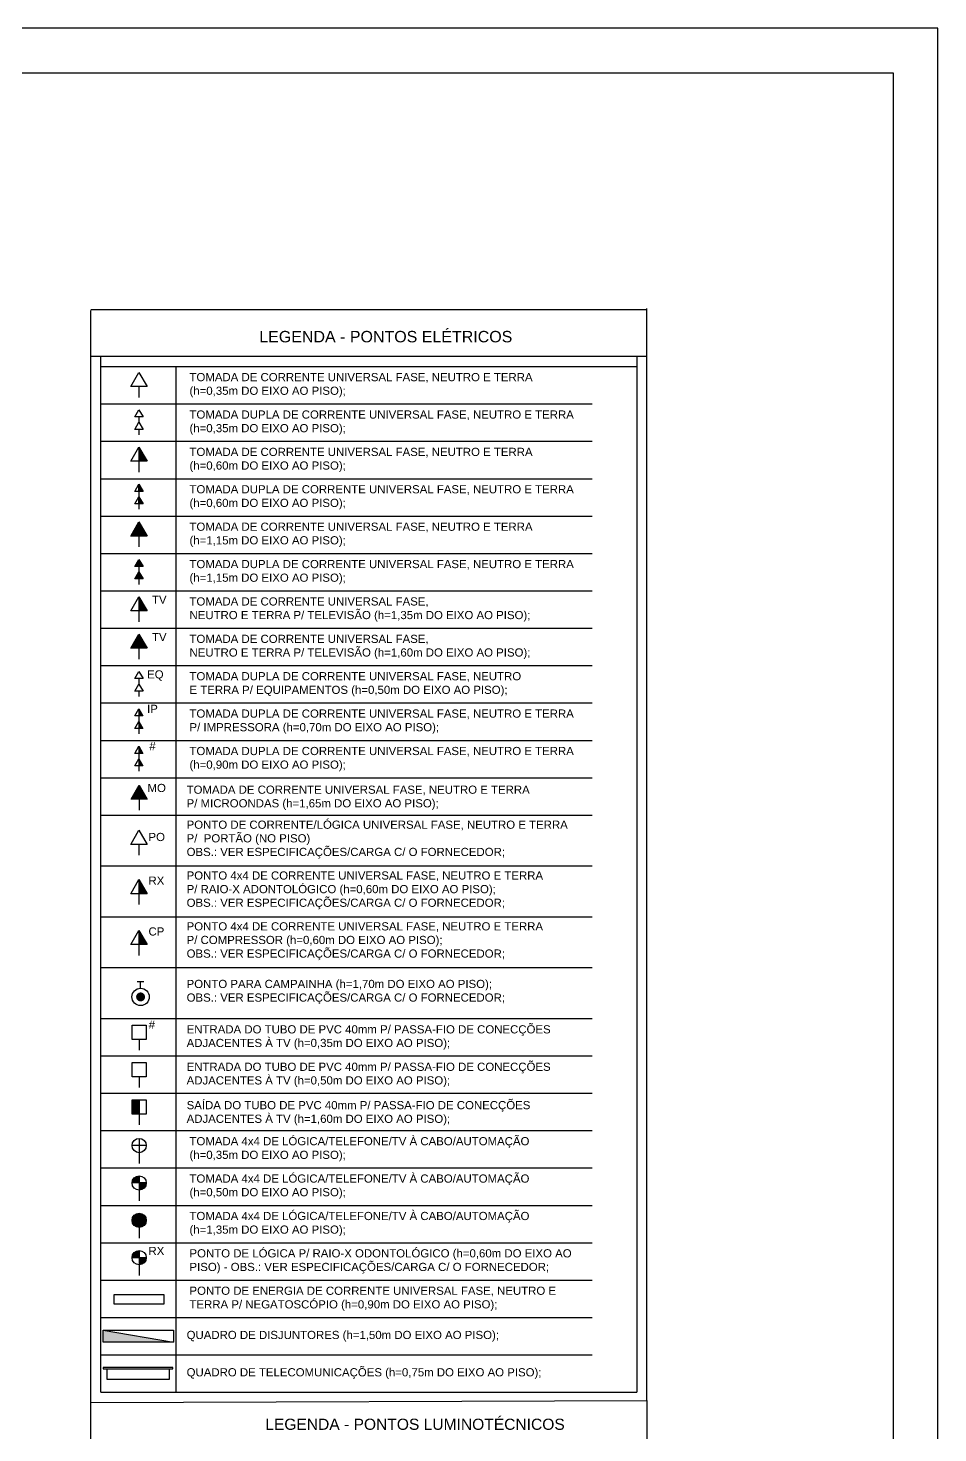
# Model space of a CAD drawing. Header units: millimetres. Extents: x 3082 to 3316, y 298 to 342.
# Drawn here: x 3300.8 to 3316.04, y 318.76 to 342.3 of the extents above; entities that cross this region are included whole.
import ezdxf
from ezdxf.enums import TextEntityAlignment as Align

# ---------------------------------------------------------------- set-up
doc = ezdxf.new("R2010")
doc.units = ezdxf.units.MM
doc.header["$MEASUREMENT"] = 0
doc.layers.get('0').update_dxf_attribs({"linetype": 'CONTINUOUS'})
for name, color, linetype in [('-HIDRO', 8, 'CONTINUOUS'), ('PL3', 3, 'CONTINUOUS'), ('Pontos Elétricos', 3, 'CONTINUOUS'), ('Pontos Elétricos e Luminotécnica', 3, 'CONTINUOUS'), ('TEXTO', 2, 'CONTINUOUS')]:
    doc.layers.add(name, color=color, linetype=linetype)
doc.styles.add('ARIAL', font='arial.ttf', dxfattribs={"height": 2})

# ---------------------------------------------------------------- blocks, each defined once
blk = doc.blocks.new('Tomada Média')
at = {"layer": 'PL3'}
blk.add_line((0, 0.08), (0, 0), dxfattribs=at)
blk.add_lwpolyline([(-0.06, 0.08), (0, 0.184), (0.06, 0.08)], close=True, dxfattribs=at)
blk = doc.blocks.new('bcamp')
at = {"layer": 'Pontos Elétricos'}
for p, q in [((0, 0.033), (0, -0.033)), ((0.064, 0), (0, 0))]:
    blk.add_line(p, q, dxfattribs=at)
at = {"layer": 'Pontos Elétricos', "const_width": 0.0439}
blk.add_lwpolyline([(0.128, 0, 1), (0.172, 0, 1)], format="xyb", close=True, dxfattribs=at)
at = {"layer": 'Pontos Elétricos'}
blk.add_circle((0.15, 0), 0.0859, dxfattribs=at)

msp = doc.modelspace()

# ---------------------------------------------------------------- hatches: boundary and pattern name
at = {"layer": 'Pontos Elétricos'}
h = msp.add_hatch(color=251, dxfattribs=at)
h.dxf.hatch_style = 1
h.paths.add_polyline_path([(3302.652, 335.276), (3302.652, 335.04), (3302.788, 335.04)])
for points in [[(3302.652, 334.536), (3302.72, 334.536), (3302.652, 334.655)], [(3302.652, 334.327), (3302.72, 334.327), (3302.652, 334.445)], [(3302.652, 334.024), (3302.515, 333.787), (3302.788, 333.787)], [(3302.652, 333.397), (3302.583, 333.279), (3302.72, 333.279)], [(3302.652, 333.188), (3302.583, 333.07), (3302.72, 333.07)], [(3302.652, 332.145), (3302.515, 331.908), (3302.788, 331.908)], [(3302.652, 330.774), (3302.72, 330.774), (3302.652, 330.892)], [(3302.652, 330.564), (3302.72, 330.564), (3302.652, 330.683)], [(3302.652, 330.147), (3302.72, 330.147), (3302.652, 330.266)], [(3302.652, 329.938), (3302.72, 329.938), (3302.652, 330.056)], [(3302.656, 329.617), (3302.519, 329.38), (3302.793, 329.38)]]:
    msp.add_hatch(color=251, dxfattribs=at).paths.add_polyline_path(points)
h = msp.add_hatch(color=251, dxfattribs=at)
h.dxf.hatch_style = 1
h.paths.add_polyline_path([(3302.652, 332.771), (3302.652, 332.534), (3302.788, 332.534)])
h = msp.add_hatch(color=251, dxfattribs=at)
h.dxf.hatch_style = 1
h.paths.add_polyline_path([(3302.652, 328.032), (3302.652, 327.796), (3302.788, 327.796)])
h = msp.add_hatch(color=251, dxfattribs=at)
h.dxf.hatch_style = 1
h.paths.add_polyline_path([(3302.652, 327.181), (3302.652, 326.944), (3302.788, 326.944)])
h = msp.add_hatch(color=251, dxfattribs=at)
h.dxf.hatch_style = 1
h.paths.add_polyline_path([(3302.536, 324.342), (3302.656, 324.342), (3302.656, 324.103), (3302.536, 324.103)])
h = msp.add_hatch(color=251, dxfattribs=at)
h.paths.add_polyline_path([(3302.656, 323.07, 0.414214), (3302.536, 322.95), (3302.656, 322.95)])
h.paths.add_polyline_path([(3302.656, 322.95), (3302.656, 322.831, 0.414214), (3302.776, 322.95)])
h = msp.add_hatch(color=251, dxfattribs=at)
h.paths.add_polyline_path([(3302.656, 322.444, 0.414214), (3302.536, 322.324), (3302.656, 322.324)])
h.paths.add_polyline_path([(3302.656, 322.324), (3302.656, 322.204, 0.414214), (3302.776, 322.324)])
h = msp.add_hatch(color=251, dxfattribs=at)
h.paths.add_polyline_path([(3302.656, 322.444, -0.414214), (3302.776, 322.324), (3302.656, 322.324)])
h.paths.add_polyline_path([(3302.656, 322.324), (3302.656, 322.204, -0.414214), (3302.536, 322.324)])
h = msp.add_hatch(color=251, dxfattribs=at)
h.paths.add_polyline_path([(3302.656, 321.817, 0.414214), (3302.536, 321.698), (3302.656, 321.698)])
h.paths.add_polyline_path([(3302.656, 321.698), (3302.656, 321.578, 0.414214), (3302.776, 321.698)])
at = {"layer": 'Pontos Elétricos e Luminotécnica'}
msp.add_hatch(color=254, dxfattribs=at).paths.add_polyline_path([(3303.231, 320.282), (3302.052, 320.484), (3302.052, 320.282)])

# ---------------------------------------------------------------- linework, layer by layer
at = {"layer": '-HIDRO'}
for p, q in [((3316.036, 342.298), (3252.961, 342.298)), ((3316.036, 297.748), (3316.036, 342.298)), ((3254.836, 341.548), (3315.286, 341.548)), ((3315.286, 341.548), (3315.286, 298.498)), ((3302.016, 319.443), (3302.016, 336.799))]:
    msp.add_line(p, q, dxfattribs=at)
at = {"color": 5}
for p, q in [((3301.845, 337.584), (3311.162, 337.584)), ((3301.845, 319.272), (3301.845, 337.568)), ((3311.162, 319.303), (3311.162, 337.599)), ((3301.845, 336.799), (3311.162, 336.799)), ((3311.162, 319.474), (3311.162, 336.83)), ((3301.845, 319.272), (3311.168, 319.303)), ((3301.845, 303.307), (3301.845, 319.272)), ((3311.168, 303.338), (3311.168, 319.303))]:
    msp.add_line(p, q, dxfattribs=at)
at = {"color": 250}
for p, q in [((3310.991, 336.799), (3310.991, 319.443)), ((3302.016, 336.628), (3310.991, 336.628)), ((3303.268, 336.628), (3303.268, 319.443)), ((3302.016, 336.002), (3310.245, 336.002)), ((3302.016, 335.376), (3310.245, 335.376)), ((3302.016, 334.749), (3310.245, 334.749)), ((3302.016, 334.123), (3310.245, 334.123)), ((3302.016, 333.497), (3310.245, 333.497)), ((3302.016, 332.87), (3310.245, 332.87)), ((3302.016, 332.244), (3310.245, 332.244)), ((3302.016, 331.618), (3310.245, 331.618)), ((3302.016, 330.991), (3310.245, 330.991)), ((3302.016, 330.365), (3310.245, 330.365)), ((3302.016, 329.739), (3310.245, 329.739)), ((3302.016, 329.112), (3310.245, 329.112)), ((3302.016, 328.261), (3310.245, 328.261)), ((3302.016, 327.409), (3310.245, 327.409)), ((3302.016, 326.558), (3310.245, 326.558)), ((3302.016, 325.707), (3310.245, 325.707)), ((3302.016, 325.08), (3310.245, 325.08)), ((3302.016, 324.454), (3310.245, 324.454)), ((3302.016, 323.828), (3310.245, 323.828)), ((3302.016, 323.201), (3310.245, 323.201)), ((3302.016, 322.575), (3310.245, 322.575)), ((3302.016, 321.949), (3310.245, 321.949)), ((3302.016, 321.322), (3310.245, 321.322)), ((3302.016, 320.696), (3310.245, 320.696)), ((3302.016, 320.07), (3310.245, 320.07)), ((3302.016, 319.443), (3310.991, 319.443))]:
    msp.add_line(p, q, dxfattribs=at)
at = {"layer": 'PL3'}
for p, q in [((3302.652, 335.276), (3302.652, 334.857)), ((3302.652, 332.771), (3302.652, 332.352)), ((3302.652, 328.032), (3302.652, 327.613)), ((3302.652, 327.181), (3302.652, 326.762))]:
    msp.add_line(p, q, dxfattribs=at)
for points in [[(3302.515, 335.04), (3302.652, 335.276), (3302.788, 335.04)], [(3302.515, 332.534), (3302.652, 332.771), (3302.788, 332.534)], [(3302.515, 327.796), (3302.652, 328.032), (3302.788, 327.796)], [(3302.515, 326.944), (3302.652, 327.181), (3302.788, 326.944)]]:
    msp.add_lwpolyline(points, close=True, dxfattribs=at)
at = {"layer": 'Pontos Elétricos'}
for p, q in [((3302.652, 334.536), (3302.652, 334.655)), ((3302.652, 334.327), (3302.652, 334.445)), ((3302.652, 330.892), (3302.652, 330.473)), ((3302.652, 330.266), (3302.652, 329.847)), ((3302.656, 325.355), (3302.656, 325.176)), ((3302.656, 324.729), (3302.656, 324.549)), ((3302.656, 324.342), (3302.656, 323.923)), ((3302.656, 323.696), (3302.656, 323.457)), ((3302.776, 323.577), (3302.536, 323.577)), ((3302.656, 323.457), (3302.656, 323.277)), ((3302.776, 322.95), (3302.536, 322.95)), ((3302.656, 323.07), (3302.656, 322.831)), ((3302.656, 322.831), (3302.656, 322.651)), ((3302.656, 322.444), (3302.656, 322.252)), ((3302.776, 322.324), (3302.536, 322.324)), ((3302.656, 322.252), (3302.656, 322.025)), ((3302.656, 321.817), (3302.656, 321.578)), ((3302.776, 321.698), (3302.536, 321.698)), ((3302.656, 321.578), (3302.656, 321.398))]:
    msp.add_line(p, q, dxfattribs=at)
for points in [[(3302.583, 330.774), (3302.652, 330.892), (3302.72, 330.774)], [(3302.583, 330.564), (3302.652, 330.683), (3302.72, 330.564)], [(3302.583, 330.147), (3302.652, 330.266), (3302.72, 330.147)], [(3302.583, 329.938), (3302.652, 330.056), (3302.72, 329.938)], [(3302.536, 325.595), (3302.776, 325.595), (3302.776, 325.355), (3302.536, 325.355)], [(3302.536, 324.968), (3302.776, 324.968), (3302.776, 324.729), (3302.536, 324.729)], [(3302.536, 324.342), (3302.776, 324.342), (3302.776, 324.103), (3302.536, 324.103)], [(3302.238, 321.083), (3303.072, 321.083), (3303.072, 320.918), (3302.238, 320.918)]]:
    msp.add_lwpolyline(points, close=True, dxfattribs=at)
for centre in [(3302.656, 323.577), (3302.656, 322.95), (3302.656, 322.324), (3302.656, 321.698)]:
    msp.add_circle(centre, 0.12, dxfattribs=at)
at = {"layer": 'Pontos Elétricos e Luminotécnica'}
msp.add_line((3302.052, 320.484), (3303.231, 320.282), dxfattribs=at)
for points in [[(3303.231, 320.484), (3303.231, 320.282), (3302.052, 320.282), (3302.052, 320.484)], [(3303.22, 319.858), (3302.055, 319.858), (3302.055, 319.837), (3303.22, 319.837)]]:
    msp.add_lwpolyline(points, close=True, dxfattribs=at)
msp.add_lwpolyline([(3303.158, 319.837), (3303.158, 319.657), (3302.118, 319.657), (3302.118, 319.837)], dxfattribs=at)

# ---------------------------------------------------------------- block references
at = {"layer": 'Pontos Elétricos'}
for p, xscale, yscale, zscale in [((3302.652, 336.11), 2.27754888901097, 2.27754888901097, 2.27754888901097), ((3302.652, 335.693), 1.138774444505485, 1.138774444505485, 1.138774444505485), ((3302.652, 335.484), 1.138774444505485, 1.138774444505485, 1.138774444505485), ((3302.652, 334.445), 1.138774444505485, 1.138774444505485, 1.138774444505485), ((3302.652, 334.236), 1.138774444505485, 1.138774444505485, 1.138774444505485), ((3302.652, 333.605), 2.27754888901097, 2.27754888901097, 2.27754888901097), ((3302.652, 333.188), 1.138774444505485, 1.138774444505485, 1.138774444505485), ((3302.652, 332.978), 1.138774444505485, 1.138774444505485, 1.138774444505485), ((3302.652, 331.726), 2.27754888901097, 2.27754888901097, 2.27754888901097), ((3302.652, 331.309), 1.138774444505485, 1.138774444505485, 1.138774444505485), ((3302.652, 331.099), 1.138774444505485, 1.138774444505485, 1.138774444505485), ((3302.656, 329.198), 2.27754888901097, 2.27754888901097, 2.27754888901097), ((3302.652, 328.439), 2.27754888901097, 2.27754888901097, 2.27754888901097)]:
    msp.add_blockref('Tomada Média', p, dxfattribs=dict(at, xscale=xscale, yscale=yscale, zscale=zscale))
at = {"layer": 'Pontos Elétricos', "xscale": 1.7, "yscale": 1.7, "zscale": 1.7, "rotation": 270}
msp.add_blockref('bcamp', (3302.68, 326.322), dxfattribs=at)

# ---------------------------------------------------------------- texts
at = {"layer": 'Pontos Elétricos', "color": 4, "style": 'ARIAL'}
for s, height, p in [('TV', 0.1369, (3302.993, 332.653)), ('TV', 0.1369, (3302.993, 332.027)), ('EQ', 0.1369, (3302.927, 331.402)), ('IP', 0.1369, (3302.879, 330.825)), ('#', 0.137, (3302.879, 330.199)), ('MO', 0.1369, (3302.95, 329.499)), ('PO', 0.1369, (3302.95, 328.678)), ('RX', 0.1369, (3302.945, 327.947)), ('CP', 0.1369, (3302.945, 327.095)), ('#', 0.137, (3302.869, 325.535)), ('RX', 0.1369, (3302.945, 321.743))]:
    msp.add_text(s, height=height, dxfattribs=at).set_placement(p, align=Align.CENTER)
at = {"layer": 'TEXTO', "color": 2, "style": 'ARIAL'}
for s, height, p in [('LEGENDA - PONTOS ELÉTRICOS', 0.19165, (3306.788, 337.033)), ('LEGENDA - PONTOS LUMINOTÉCNICOS', 0.18685, (3307.277, 318.814))]:
    msp.add_text(s, height=height, dxfattribs=at).set_placement(p, align=Align.CENTER)
at = {"layer": 'TEXTO', "char_height": 0.13689, "attachment_point": 4, "style": 'ARIAL'}
for s, insert in [('TOMADA DE CORRENTE UNIVERSAL FASE, NEUTRO E TERRA\\P(h=0,35m DO EIXO AO PISO);', (3303.499, 336.316)), ('TOMADA DUPLA DE CORRENTE UNIVERSAL FASE, NEUTRO E TERRA\\P(h=0,35m DO EIXO AO PISO);', (3303.499, 335.689)), ('TOMADA DE CORRENTE UNIVERSAL FASE, NEUTRO E TERRA\\P(h=0,60m DO EIXO AO PISO);', (3303.499, 335.063)), ('TOMADA DUPLA DE CORRENTE UNIVERSAL FASE, NEUTRO E TERRA\\P(h=0,60m DO EIXO AO PISO);', (3303.499, 334.437)), ('TOMADA DE CORRENTE UNIVERSAL FASE, NEUTRO E TERRA\\P(h=1,15m DO EIXO AO PISO);', (3303.499, 333.81)), ('TOMADA DUPLA DE CORRENTE UNIVERSAL FASE, NEUTRO E TERRA\\P(h=1,15m DO EIXO AO PISO);', (3303.499, 333.184)), ('TOMADA DE CORRENTE UNIVERSAL FASE,\\PNEUTRO E TERRA P/ TELEVISÃO (h=1,35m DO EIXO AO PISO);', (3303.499, 332.558)), ('TOMADA DE CORRENTE UNIVERSAL FASE,\\PNEUTRO E TERRA P/ TELEVISÃO (h=1,60m DO EIXO AO PISO);', (3303.499, 331.931)), ('TOMADA DUPLA DE CORRENTE UNIVERSAL FASE, NEUTRO\\PE TERRA P/ EQUIPAMENTOS (h=0,50m DO EIXO AO PISO);', (3303.499, 331.305)), ('TOMADA DUPLA DE CORRENTE UNIVERSAL FASE, NEUTRO E TERRA\\PP/ IMPRESSORA (h=0,70m DO EIXO AO PISO);', (3303.499, 330.679)), ('TOMADA DUPLA DE CORRENTE UNIVERSAL FASE, NEUTRO E TERRA\\P(h=0,90m DO EIXO AO PISO);', (3303.499, 330.052)), ('TOMADA DE CORRENTE UNIVERSAL FASE, NEUTRO E TERRA\\PP/ MICROONDAS (h=1,65m DO EIXO AO PISO);', (3303.451, 329.404)), ('PONTO DE CORRENTE/LÓGICA UNIVERSAL FASE, NEUTRO E TERRA\\PP/  PORTÃO (NO PISO)\\POBS.: VER ESPECIFICAÇÕES/CARGA C/ O FORNECEDOR;', (3303.451, 328.703)), ('ENTRADA DO TUBO DE PVC 40mm P/ PASSA-FIO DE CONECÇÕES\\PADJACENTES À TV (h=0,35m DO EIXO AO PISO);', (3303.451, 325.389)), ('ENTRADA DO TUBO DE PVC 40mm P/ PASSA-FIO DE CONECÇÕES\\PADJACENTES À TV (h=0,50m DO EIXO AO PISO);', (3303.451, 324.762)), ('SAÍDA DO TUBO DE PVC 40mm P/ PASSA-FIO DE CONECÇÕES\\PADJACENTES À TV (h=1,60m DO EIXO AO PISO);', (3303.451, 324.119)), ('PONTO DE ENERGIA DE CORRENTE UNIVERSAL FASE, NEUTRO E\\PTERRA P/ NEGATOSCÓPIO (h=0,90m DO EIXO AO PISO);', (3303.499, 321.01)), ('QUADRO DE DISJUNTORES (h=1,50m DO EIXO AO PISO);', (3303.451, 320.383)), ('QUADRO DE TELECOMUNICAÇÕES (h=0,75m DO EIXO AO PISO);', (3303.451, 319.757))]:
    msp.add_mtext(s, dxfattribs=dict(at, insert=insert))
for s, insert, width in [('PONTO 4x4 DE CORRENTE UNIVERSAL FASE, NEUTRO E TERRA P/ RAIO-X ADONTOLÓGICO (h=0,60m DO EIXO AO PISO);\\POBS.: VER ESPECIFICAÇÕES/CARGA C/ O FORNECEDOR;', (3303.451, 327.852), 5.97778), ('PONTO 4x4 DE CORRENTE UNIVERSAL FASE, NEUTRO E TERRA P/ COMPRESSOR (h=0,60m DO EIXO AO PISO);\\POBS.: VER ESPECIFICAÇÕES/CARGA C/ O FORNECEDOR;', (3303.451, 327), 5.97778), ('PONTO PARA CAMPAINHA (h=1,70m DO EIXO AO PISO);\\POBS.: VER ESPECIFICAÇÕES/CARGA C/ O FORNECEDOR;', (3303.451, 326.149), 5.97778), ('TOMADA 4x4 DE LÓGICA/TELEFONE/TV À CABO/AUTOMAÇÃO\\P(h=0,35m DO EIXO AO PISO);', (3303.499, 323.515), 6.6811), ('TOMADA 4x4 DE LÓGICA/TELEFONE/TV À CABO/AUTOMAÇÃO\\P(h=0,50m DO EIXO AO PISO);', (3303.499, 322.889), 6.6811), ('TOMADA 4x4 DE LÓGICA/TELEFONE/TV À CABO/AUTOMAÇÃO\\P(h=1,35m DO EIXO AO PISO);', (3303.499, 322.262), 6.6811), ('PONTO DE LÓGICA P/ RAIO-X ODONTOLÓGICO (h=0,60m DO EIXO AO PISO) - OBS.: VER ESPECIFICAÇÕES/CARGA C/ O FORNECEDOR;', (3303.499, 321.636), 6.6811)]:
    msp.add_mtext(s, dxfattribs=dict(at, insert=insert, width=width))

doc.saveas('drawing.dxf')
